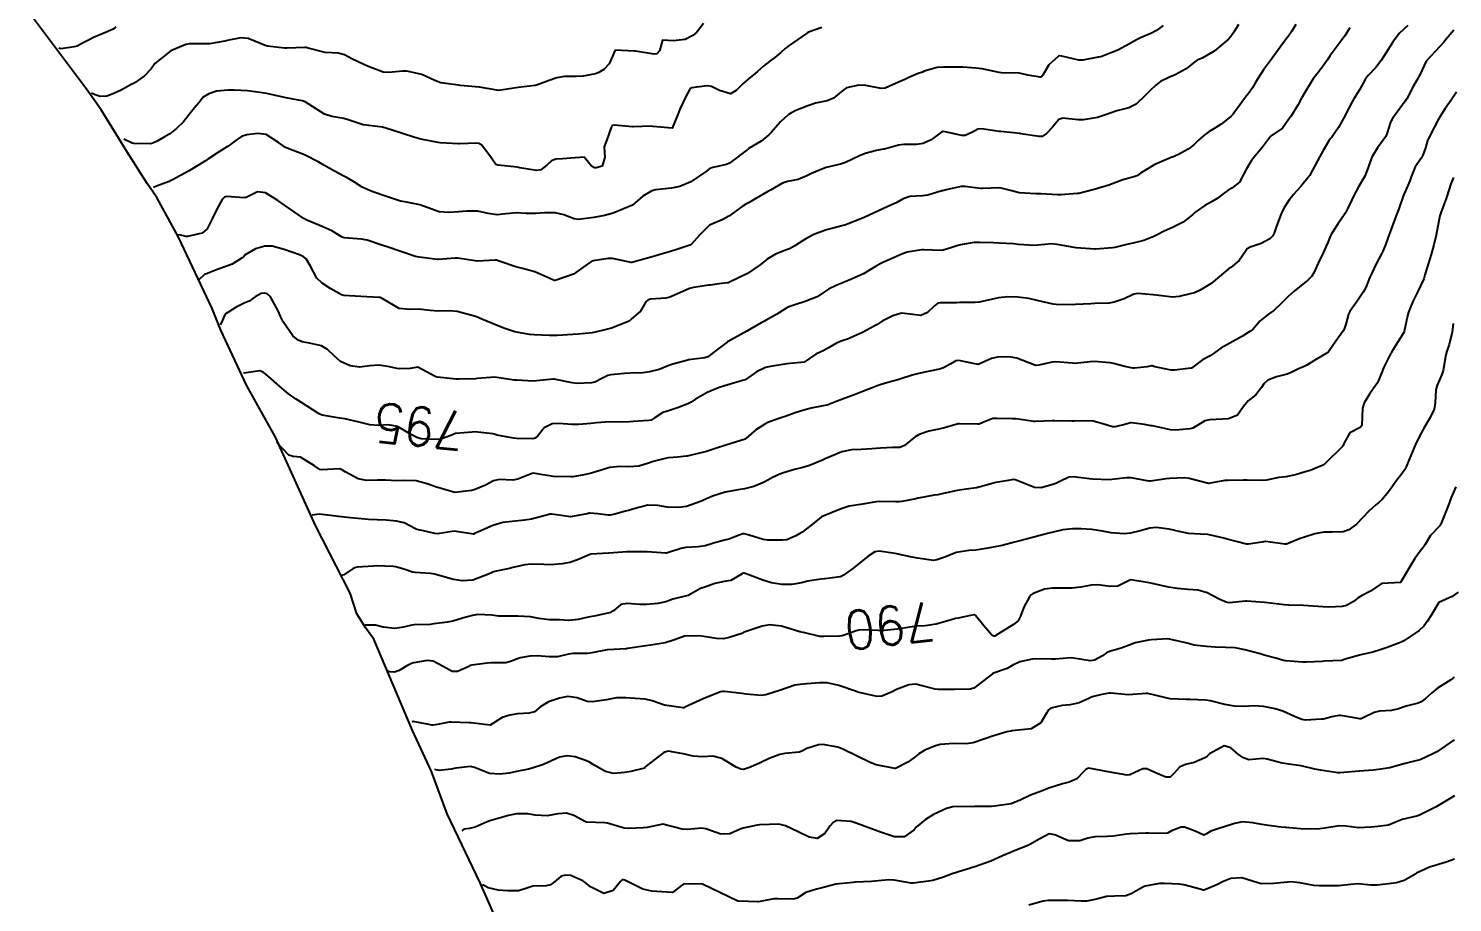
# Model space of a CAD drawing. Header units: metres. Extents: x 318500 to 325275, y 7408834 to 7428799.
# Drawn here: x 319687.1 to 319834.5, y 7411024 to 7411114.5 of the extents above; entities that cross this region are included whole.
import ezdxf
from ezdxf.enums import TextEntityAlignment as Align

# ---------------------------------------------------------------- set-up
doc = ezdxf.new("R2010")
doc.units = ezdxf.units.M
doc.header["$MEASUREMENT"] = 0
for name, color, linetype in [('Area', 45, 'Continuous'), ('Cotas', 45, 'Continuous'), ('Curvas de Nivel 1m', 11, 'Continuous'), ('Curvas de Nivel 5m', 15, 'Continuous')]:
    doc.layers.add(name, color=color, linetype=linetype)
doc.styles.add('Style-STANDARD', font='STANDARD.shx')

msp = doc.modelspace()

# ---------------------------------------------------------------- linework, layer by layer
at = {"layer": 'Area'}
msp.add_lwpolyline([(319737.02, 7411018.78), (319733.82, 7411026.06), (319730.4, 7411033.22), (319728.79, 7411037.6), (319726.82, 7411041.84), (319722.83, 7411051.3), (319721.99, 7411052.43), (319721.05, 7411053.91), (319720.36, 7411056.06), (319716.79, 7411063.05), (319712.63, 7411072.19), (319709.64, 7411077.58), (319706.96, 7411083.28), (319706.07, 7411085.51), (319702.61, 7411092.88), (319700.36, 7411097.01), (319699.34, 7411098.46), (319697.25, 7411101.76), (319694.58, 7411106.06), (319693.07, 7411108.2), (319687.06, 7411116.23)], dxfattribs=at)
at = {"layer": 'Curvas de Nivel 1m', "flags": 128}
for points, elevation in [([(319756.96, 7411115), (319756.26, 7411114.12), (319755.83, 7411113.77), (319755.04, 7411113.36), (319753.82, 7411113.23), (319752.7, 7411113.29), (319752.4, 7411112.17), (319752.12, 7411111.87), (319751.8, 7411111.82), (319749.89, 7411112.13), (319749.81, 7411112.14), (319747.81, 7411112.24), (319747.18, 7411110.85), (319746.62, 7411110.25), (319746.11, 7411109.93), (319745.77, 7411109.79), (319744.49, 7411109.56), (319743.77, 7411109.53), (319742.57, 7411109.51), (319741.77, 7411109.38), (319740.98, 7411109.11), (319739.75, 7411108.65), (319739.51, 7411108.59), (319737.75, 7411108.37), (319735.75, 7411108.07), (319733.75, 7411108.42), (319731.75, 7411108.6), (319731.59, 7411108.62), (319729.76, 7411108.87), (319729.13, 7411109.12), (319727.77, 7411109.74), (319726.24, 7411110.06), (319725.77, 7411110.07), (319724.38, 7411109.95), (319723.77, 7411109.96), (319722.17, 7411110.58), (319721.78, 7411110.76), (319720.53, 7411111.34), (319719.79, 7411111.77), (319719.11, 7411111.94), (319717.79, 7411112), (319716.01, 7411112.44), (319715.8, 7411112.51), (319715.66, 7411112.52), (319713.8, 7411112.46), (319713.57, 7411112.47), (319711.8, 7411112.65), (319711.58, 7411112.72), (319709.81, 7411113.46), (319709.03, 7411113.53), (319707.81, 7411113.28), (319707.4, 7411113.19), (319705.8, 7411112.91), (319705.7, 7411112.91), (319703.8, 7411112.91), (319703.72, 7411112.91), (319703.35, 7411112.83), (319701.79, 7411112.18), (319700.16, 7411110.87), (319699.99, 7411110.66), (319699.77, 7411110.32), (319699.07, 7411109.58), (319698.09, 7411108.9), (319697.87, 7411108.78), (319697.75, 7411108.72), (319696.58, 7411108.08), (319695.73, 7411107.68), (319695.17, 7411107.49), (319694.48, 7411107.46), (319693.95, 7411107.63), (319693.6, 7411107.81)], 801), ([(319804.52, 7411114.81), (319803.84, 7411114.29), (319803.32, 7411114.02), (319802.19, 7411113.51), (319801.83, 7411113.35), (319800.65, 7411112.71), (319799.82, 7411112.26), (319798.08, 7411111.57), (319797.86, 7411111.52), (319797.81, 7411111.51), (319796.2, 7411111.2), (319795.8, 7411111.21), (319794.05, 7411111.62), (319793.81, 7411111.66), (319793.7, 7411111.62), (319792.71, 7411110.73), (319792.06, 7411109.65), (319791.92, 7411109.5), (319791.78, 7411109.47), (319790.52, 7411109.67), (319789.78, 7411109.84), (319789.61, 7411109.86), (319787.78, 7411109.9), (319787.55, 7411109.94), (319785.79, 7411110.32), (319785.14, 7411110.39), (319783.79, 7411110.49), (319783.05, 7411110.5), (319781.79, 7411110.49), (319781.13, 7411110.45), (319779.78, 7411110.06), (319779.61, 7411109.99), (319779.17, 7411109.82), (319778.19, 7411109.41), (319777.77, 7411109.23), (319776.81, 7411108.8), (319775.76, 7411108.32), (319775.34, 7411108.28), (319773.76, 7411108.59), (319773.03, 7411108.63), (319771.76, 7411108.35), (319771.49, 7411108.19), (319771.2, 7411107.93), (319770.41, 7411107.27), (319769.74, 7411107.02), (319768.53, 7411106.75), (319767.74, 7411106.5), (319766.49, 7411105.99), (319765.99, 7411105.73), (319765.72, 7411105.55), (319764.9, 7411104.82), (319764.2, 7411104.01), (319763.97, 7411103.75), (319763.69, 7411103.47), (319762.9, 7411102.82), (319761.67, 7411102.11), (319761.63, 7411102.09), (319761.59, 7411102.05), (319759.65, 7411100.56), (319759.33, 7411100.4), (319757.9, 7411100.1), (319757.7, 7411100.05), (319757.65, 7411100.02), (319757.26, 7411099.72), (319755.63, 7411098.62), (319754.51, 7411098.15), (319753.62, 7411097.98), (319751.99, 7411097.8), (319751.61, 7411097.7), (319750.67, 7411097.13), (319749.59, 7411096.21), (319747.58, 7411095.39), (319746.7, 7411095.13), (319745.58, 7411094.93), (319744.02, 7411094.73), (319743.57, 7411094.78), (319742.47, 7411095.2), (319741.58, 7411095.4), (319740.49, 7411095.42), (319739.58, 7411095.34), (319738.57, 7411095.34), (319737.58, 7411095.41), (319736.49, 7411095.3), (319735.57, 7411095.21), (319734.64, 7411095.34), (319733.58, 7411095.57), (319732.42, 7411095.6), (319731.58, 7411095.51), (319730.59, 7411095.45), (319729.58, 7411095.51), (319727.97, 7411096.11), (319727.59, 7411096.25), (319726.19, 7411096.52), (319725.59, 7411096.62), (319725.47, 7411096.66), (319723.6, 7411097.29), (319722.53, 7411097.65), (319721.61, 7411098.08), (319720.8, 7411098.59), (319720.04, 7411099.02), (319719.63, 7411099.23), (319718.74, 7411099.73), (319717.64, 7411100.35), (319717.45, 7411100.45), (319717.12, 7411100.65), (319715.65, 7411101.41), (319714.47, 7411101.87), (319713.66, 7411102.19), (319712.94, 7411102.7), (319711.68, 7411103.51), (319710.79, 7411103.63), (319709.68, 7411103.49), (319709.13, 7411103.3), (319708.33, 7411102.76), (319707.96, 7411102.47), (319707.66, 7411102.27), (319706.75, 7411101.69), (319705.64, 7411100.96), (319705.54, 7411100.9), (319705.39, 7411100.8), (319703.63, 7411099.74), (319701.96, 7411098.84), (319701.74, 7411098.73), (319701.62, 7411098.67), (319700.32, 7411098.16), (319700.02, 7411098.05)], 799), ([(319812.34, 7411114.89), (319811.84, 7411114.13), (319811.54, 7411113.68), (319811.29, 7411113.39), (319809.82, 7411112.14), (319808.57, 7411111.43), (319808.04, 7411111.2), (319807.8, 7411111.03), (319806.92, 7411110.33), (319805.78, 7411109.7), (319805.61, 7411109.64), (319805.18, 7411109.47), (319804.25, 7411109), (319803.77, 7411108.63), (319803.18, 7411108.08), (319802.63, 7411107.51), (319801.74, 7411106.66), (319800.98, 7411106.28), (319799.73, 7411105.96), (319798.55, 7411105.56), (319797.95, 7411105.35), (319797.73, 7411105.29), (319796.28, 7411105.03), (319795.72, 7411105.03), (319794.13, 7411105.21), (319793.72, 7411105.06), (319793.06, 7411104.28), (319792.44, 7411103.64), (319792.01, 7411103.33), (319791.69, 7411103.3), (319789.78, 7411103.6), (319789.7, 7411103.61), (319789.02, 7411103.69), (319787.7, 7411103.82), (319787.56, 7411103.84), (319785.71, 7411104.12), (319785.36, 7411104.08), (319784.71, 7411103.74), (319784.03, 7411103.42), (319783.7, 7411103.43), (319781.95, 7411103.78), (319781.7, 7411103.82), (319781.67, 7411103.82), (319781.61, 7411103.78), (319780.52, 7411102.97), (319779.68, 7411102.59), (319779.01, 7411102.49), (319777.68, 7411102.47), (319777.13, 7411102.4), (319775.67, 7411102.02), (319775.54, 7411101.99), (319774.87, 7411101.87), (319773.67, 7411101.56), (319773.08, 7411101.31), (319771.66, 7411100.61), (319771.14, 7411100.44), (319769.65, 7411100.1), (319769.21, 7411099.95), (319768.13, 7411099.48), (319767.64, 7411099.23), (319766.73, 7411098.88), (319765.63, 7411098.65), (319765.13, 7411098.5), (319764.28, 7411098.01), (319763.88, 7411097.76), (319763.61, 7411097.62), (319762.6, 7411097.04), (319761.6, 7411096.46), (319761.34, 7411096.31), (319760.95, 7411096.06), (319759.58, 7411095.08), (319758.94, 7411094.72), (319757.57, 7411094.14), (319757.52, 7411094.1), (319756.55, 7411093.12), (319755.65, 7411092.13), (319755.59, 7411092.07), (319755.54, 7411092.05), (319754.09, 7411091.59), (319753.53, 7411091.41), (319752.55, 7411091.15), (319751.52, 7411090.84), (319751.02, 7411090.68), (319749.51, 7411090.27), (319749.44, 7411090.28), (319747.52, 7411090.69), (319747.07, 7411090.69), (319745.51, 7411090.44), (319745.37, 7411090.4), (319745.17, 7411090.27), (319743.5, 7411089.08), (319741.59, 7411088.42), (319741.49, 7411088.41), (319741.34, 7411088.47), (319739.49, 7411089.3), (319738.21, 7411089.65), (319737.5, 7411089.83), (319735.88, 7411090.39), (319735.51, 7411090.51), (319735.39, 7411090.52), (319733.51, 7411090.42), (319731.51, 7411090.72), (319731.24, 7411090.73), (319729.51, 7411090.58), (319729.41, 7411090.58), (319727.51, 7411090.81), (319727.12, 7411090.9), (319725.52, 7411091.44), (319724.19, 7411091.89), (319723.53, 7411092.1), (319722.14, 7411092.57), (319721.54, 7411092.7), (319719.75, 7411092.81), (319719.54, 7411092.88), (319718.48, 7411093.56), (319717.55, 7411093.96), (319715.88, 7411094.66), (319715.56, 7411094.83), (319715.03, 7411095.21), (319713.58, 7411096.22), (319712.89, 7411096.7), (319711.6, 7411097.48), (319710.76, 7411097.57), (319709.59, 7411097), (319709.37, 7411096.97), (319707.59, 7411097.1), (319707.34, 7411097.02), (319707.12, 7411096.78), (319706.56, 7411095.8), (319706.07, 7411094.79), (319705.55, 7411093.77), (319705.03, 7411093.32), (319703.54, 7411092.95), (319703.4, 7411092.97), (319702.66, 7411093.15), (319702.41, 7411093.09)], 798), ([(319818.25, 7411114.9), (319817.84, 7411114.23), (319817.47, 7411113.68), (319817.19, 7411113.31), (319815.81, 7411111.42), (319815.74, 7411111.33), (319814.91, 7411110.23), (319814.35, 7411109.35), (319814.14, 7411108.98), (319813.77, 7411108.36), (319813.36, 7411107.76), (319813.07, 7411107.37), (319812.5, 7411106.62), (319811.73, 7411105.59), (319811.54, 7411105.38), (319810.53, 7411104.59), (319809.71, 7411104.09), (319809.28, 7411103.84), (319808.73, 7411103.42), (319808.19, 7411102.93), (319807.69, 7411102.44), (319807.12, 7411102), (319806.13, 7411101.46), (319805.82, 7411101.31), (319805.67, 7411101.25), (319805.35, 7411101.15), (319803.66, 7411100.41), (319802.2, 7411099.51), (319801.88, 7411099.29), (319801.64, 7411099.18), (319800.34, 7411098.83), (319799.64, 7411098.56), (319798.91, 7411098.27), (319797.62, 7411097.9), (319797.37, 7411097.83), (319796.45, 7411097.59), (319795.79, 7411097.42), (319795.62, 7411097.4), (319793.94, 7411097.29), (319793.62, 7411097.29), (319791.88, 7411097.38), (319791.62, 7411097.38), (319791.34, 7411097.37), (319789.62, 7411097.5), (319788.87, 7411097.69), (319787.62, 7411098), (319785.84, 7411097.94), (319785.62, 7411097.94), (319784.01, 7411098.14), (319783.63, 7411098.14), (319783.3, 7411098.08), (319782.06, 7411097.78), (319781.7, 7411097.7), (319781.62, 7411097.68), (319780.17, 7411097.24), (319779.61, 7411097.16), (319778.32, 7411097.12), (319777.61, 7411096.87), (319776.97, 7411096.47), (319775.59, 7411095.86), (319773.58, 7411094.94), (319771.91, 7411094.26), (319771.57, 7411094.15), (319771.39, 7411094.1), (319770.73, 7411093.93), (319769.82, 7411093.69), (319769.57, 7411093.61), (319768.35, 7411093.16), (319767.55, 7411092.73), (319767.1, 7411092.43), (319766.4, 7411091.99), (319765.84, 7411091.69), (319765.53, 7411091.58), (319764.39, 7411091.15), (319763.52, 7411090.63), (319763.19, 7411090.35), (319762.82, 7411090.03), (319761.5, 7411089.15), (319759.63, 7411088.22), (319759.49, 7411088.17), (319759.42, 7411088.16), (319758.8, 7411088.09), (319757.65, 7411087.94), (319757.49, 7411087.92), (319755.9, 7411087.7), (319755.48, 7411087.58), (319754.49, 7411087.13), (319753.47, 7411086.68), (319753.06, 7411086.57), (319751.46, 7411086.46), (319751.23, 7411086.42), (319750.98, 7411086.19), (319750.43, 7411085.22), (319749.43, 7411084.37), (319749.35, 7411084.29), (319749.24, 7411084.21), (319747.42, 7411083.49), (319746.45, 7411083.22), (319745.42, 7411082.99), (319743.97, 7411082.84), (319743.42, 7411082.81), (319741.79, 7411082.7), (319741.41, 7411082.7), (319741.01, 7411082.72), (319739.41, 7411082.77), (319738.94, 7411082.81), (319737.41, 7411083.11), (319736.36, 7411083.44), (319735.42, 7411083.81), (319734, 7411084.41), (319733.43, 7411084.65), (319733.1, 7411084.76), (319731.44, 7411085.19), (319730.65, 7411085.26), (319729.44, 7411085.23), (319728.63, 7411085.31), (319727.44, 7411085.44), (319726.54, 7411085.41), (319725.44, 7411085.52), (319723.67, 7411086.56), (319723.54, 7411086.63), (319723.46, 7411086.66), (319723.36, 7411086.66), (319721.46, 7411086.76), (319719.7, 7411086.85), (319719.46, 7411086.91), (319718.37, 7411087.53), (319717.47, 7411088.13), (319716.93, 7411088.65), (319716.25, 7411089.9), (319715.81, 7411090.66), (319715.51, 7411090.9), (319715.11, 7411091.07), (319713.52, 7411091.63), (319712.28, 7411091.96), (319711.53, 7411091.97), (319710.58, 7411091.67), (319709.51, 7411091.05), (319709.35, 7411090.91), (319709.17, 7411090.75), (319708.16, 7411090.1), (319707.5, 7411089.85), (319706.69, 7411089.59), (319705.48, 7411089.1), (319705.35, 7411089.08), (319705.31, 7411089.07), (319704.65, 7411088.46)], 797), ([(319696.1, 7411114.65), (319695.82, 7411114.44), (319694.8, 7411113.96), (319693.81, 7411113.55), (319693.4, 7411113.37), (319692.64, 7411112.97), (319692.1, 7411112.67), (319691.8, 7411112.58), (319690.42, 7411112.38), (319690.21, 7411112.45)], 802), ([(319823.85, 7411114.56), (319823.33, 7411113.73), (319822.95, 7411113.23), (319821.81, 7411111.69), (319821.53, 7411111.25), (319820.82, 7411110.24), (319820.06, 7411109.28), (319819.94, 7411109.12), (319819.77, 7411108.84), (319819.18, 7411107.87), (319818.86, 7411107.29), (319818.47, 7411106.56), (319817.73, 7411105.38), (319817.68, 7411105.3), (319816.87, 7411104.16), (319815.7, 7411103.38), (319815.67, 7411103.36), (319815.65, 7411103.33), (319814.82, 7411102.2), (319814.08, 7411101.35), (319813.66, 7411100.82), (319813.11, 7411099.91), (319812.85, 7411099.37), (319812.42, 7411098.59), (319811.63, 7411097.95), (319811.26, 7411097.75), (319810.75, 7411097.39), (319810.11, 7411096.9), (319809.61, 7411096.58), (319808.86, 7411096.16), (319807.81, 7411095.44), (319807.59, 7411095.24), (319806.59, 7411094.44), (319805.57, 7411093.92), (319804.55, 7411093.48), (319803.91, 7411093.14), (319803.56, 7411092.96), (319802.52, 7411092.54), (319801.55, 7411092.3), (319800.92, 7411092.16), (319799.54, 7411091.82), (319799.3, 7411091.79), (319797.54, 7411091.66), (319797.45, 7411091.66), (319795.54, 7411091.79), (319795.33, 7411091.82), (319793.55, 7411092.15), (319792.99, 7411092.19), (319791.55, 7411092.05), (319791.17, 7411092.03), (319789.55, 7411092.14), (319789.03, 7411092.2), (319787.55, 7411092.29), (319786.96, 7411092.3), (319785.55, 7411092.35), (319784.96, 7411092.33), (319783.55, 7411092.11), (319783.26, 7411092.04), (319782.45, 7411091.77), (319781.76, 7411091.55), (319781.54, 7411091.52), (319779.76, 7411091.59), (319779.54, 7411091.58), (319778.04, 7411091.33), (319777.53, 7411091.16), (319776.62, 7411090.75), (319775.52, 7411090.27), (319775.23, 7411090.15), (319774.76, 7411089.87), (319773.5, 7411089.09), (319772.04, 7411088.46), (319771.49, 7411088.23), (319771.28, 7411088.14), (319770.76, 7411087.93), (319769.9, 7411087.52), (319769.48, 7411087.23), (319768.7, 7411086.72), (319767.46, 7411086.24), (319767.26, 7411086.17), (319766.72, 7411085.98), (319765.78, 7411085.67), (319765.45, 7411085.5), (319764.54, 7411084.91), (319763.43, 7411084.29), (319763.25, 7411084.21), (319762.92, 7411084.03), (319761.42, 7411083.17), (319759.49, 7411082.08), (319759.44, 7411082.05), (319759.41, 7411082.02), (319758.3, 7411081.19), (319757.39, 7411080.52), (319757.09, 7411080.4), (319755.38, 7411080.19), (319755.33, 7411080.18), (319755.17, 7411080.13), (319753.77, 7411079.76), (319753.37, 7411079.62), (319752.34, 7411079.2), (319751.36, 7411078.94), (319750.7, 7411078.85), (319749.36, 7411078.82), (319748.77, 7411078.8), (319747.36, 7411078.66), (319747.04, 7411078.56), (319746.41, 7411078.25), (319745.71, 7411077.89), (319745.34, 7411077.81), (319743.86, 7411077.76), (319743.34, 7411077.81), (319741.49, 7411078.18), (319741.35, 7411078.19), (319739.67, 7411078.01), (319739.34, 7411078), (319737.63, 7411078.08), (319737.35, 7411078.1), (319735.35, 7411078.4), (319733.51, 7411078.25), (319733.35, 7411078.24), (319731.59, 7411078.2), (319731.35, 7411078.2), (319729.41, 7411078.42), (319729.35, 7411078.42), (319729.18, 7411078.48), (319727.36, 7411079.43), (319726.58, 7411079.29), (319725.36, 7411079.28), (319724.44, 7411079.47), (319723.37, 7411079.66), (319722.35, 7411079.58), (319721.36, 7411079.43), (319720.38, 7411079.58), (319719.37, 7411080.02), (319718.7, 7411080.62), (319718.03, 7411081.28), (319717.39, 7411081.64), (319716.14, 7411081.91), (319715.39, 7411082.05), (319714.97, 7411082.24), (319714.43, 7411082.67), (319713.42, 7411084.12), (319713.16, 7411084.69), (319712.95, 7411085.19), (319712.12, 7411086.71), (319711.77, 7411087.02), (319711.46, 7411087.1), (319711.14, 7411087.05), (319710.54, 7411086.73), (319709.9, 7411086.28), (319709.45, 7411086.1), (319708.56, 7411085.64), (319707.43, 7411084.92), (319707.38, 7411084.86), (319707.01, 7411084.01), (319706.89, 7411083.83)], 796), ([(319834.62, 7411114.31), (319833.83, 7411113.39), (319833.69, 7411113.23), (319833.57, 7411113.09), (319831.81, 7411111.18), (319831.78, 7411111.15), (319831.77, 7411111.12), (319831.15, 7411109.77), (319830.8, 7411109.13), (319830.42, 7411108.49), (319829.75, 7411107.23), (319829.72, 7411107.17), (319829.7, 7411107.14), (319829.58, 7411106.98), (319828.28, 7411105.16), (319828.08, 7411104.8), (319827.71, 7411103.71), (319827.57, 7411103.31), (319827.49, 7411103.17), (319826.72, 7411102.15), (319826.12, 7411101.19), (319825.66, 7411099.84), (319825.41, 7411099.2), (319824.74, 7411098.1), (319824.28, 7411097.21), (319824.07, 7411096.76), (319823.6, 7411095.84), (319823.39, 7411095.42), (319823.28, 7411095.22), (319822.66, 7411094.31), (319821.96, 7411093.24), (319821.83, 7411092.98), (319821.56, 7411092.35), (319821.23, 7411091.57), (319821.08, 7411091.26), (319820.58, 7411090.21), (319820.17, 7411089.26), (319819.92, 7411088.86), (319819.5, 7411088.46), (319818.09, 7411087.29), (319817.77, 7411087.02), (319817.48, 7411086.76), (319816.74, 7411086.04), (319815.97, 7411085.32), (319815.69, 7411085.09), (319815.45, 7411084.93), (319814.57, 7411084.22), (319813.8, 7411083.35), (319813.59, 7411083.19), (319813.43, 7411083.1), (319812.73, 7411082.66), (319811.42, 7411081.91), (319810.49, 7411081.39), (319809.87, 7411080.94), (319809.4, 7411080.6), (319808.61, 7411080.19), (319807.6, 7411079.43), (319807.45, 7411079.35), (319807.38, 7411079.34), (319805.71, 7411079.12), (319805.37, 7411079.12), (319803.68, 7411079.49), (319803.38, 7411079.56), (319803.31, 7411079.56), (319802.89, 7411079.49), (319801.56, 7411079.33), (319801.38, 7411079.34), (319800.56, 7411079.52), (319799.38, 7411079.81), (319799.05, 7411079.88), (319797.39, 7411080.03), (319796.96, 7411080), (319795.38, 7411079.83), (319795.14, 7411079.84), (319793.39, 7411080), (319793.04, 7411079.97), (319791.67, 7411079.65), (319791.42, 7411079.6), (319791.38, 7411079.6), (319791.23, 7411079.65), (319789.39, 7411080.38), (319788.55, 7411080.52), (319787.39, 7411080.48), (319786.77, 7411080.33), (319785.38, 7411079.73), (319783.39, 7411080.14), (319783.05, 7411080.09), (319782.47, 7411079.76), (319781.78, 7411079.36), (319781.37, 7411079.22), (319780.19, 7411078.98), (319779.37, 7411078.82), (319778.56, 7411078.62), (319777.36, 7411078.22), (319777.05, 7411078.14), (319776.03, 7411077.85), (319775.35, 7411077.65), (319775.01, 7411077.53), (319773.34, 7411076.87), (319772.63, 7411076.61), (319771.33, 7411076.13), (319770.79, 7411075.92), (319769.73, 7411075.52), (319769.32, 7411075.42), (319768.09, 7411075.18), (319767.32, 7411075), (319766.53, 7411074.75), (319765.3, 7411074.31), (319765.06, 7411074.24), (319764.35, 7411074), (319763.61, 7411073.7), (319763.29, 7411073.54), (319762.35, 7411072.96), (319761.34, 7411072.05), (319761.27, 7411072), (319759.8, 7411071.53), (319759.26, 7411071.38), (319758.18, 7411071.01), (319757.26, 7411070.7), (319755.38, 7411070.25), (319755.25, 7411070.24), (319755.16, 7411070.22), (319754.25, 7411070.14), (319753.33, 7411070.07), (319753.25, 7411070.05), (319751.74, 7411069.68), (319751.24, 7411069.51), (319750.24, 7411069.19), (319749.23, 7411069.11), (319748.29, 7411069.16), (319747.23, 7411069.04), (319745.46, 7411068.5), (319745.22, 7411068.43), (319744.39, 7411068.27), (319743.41, 7411068.1), (319743.22, 7411068.09), (319741.39, 7411068.13), (319741.22, 7411068.15), (319740.1, 7411068.33), (319739.34, 7411068.46), (319739.22, 7411068.44), (319738.92, 7411068.34), (319737.73, 7411067.84), (319737.21, 7411067.74), (319735.79, 7411067.8), (319735.21, 7411067.69), (319734.36, 7411067.24), (319733.19, 7411066.75), (319732.93, 7411066.69), (319731.19, 7411066.45), (319729.2, 7411067.04), (319728.33, 7411067.36), (319727.21, 7411067.69), (319726, 7411067.72), (319725.21, 7411067.69), (319724.02, 7411067.74), (319723.21, 7411067.74), (319722.06, 7411067.71), (319721.21, 7411067.89), (319719.85, 7411068.6), (319719.47, 7411068.86), (319719.22, 7411068.93), (319717.39, 7411068.8), (319717.22, 7411068.85), (319716.66, 7411069.21), (319715.23, 7411070.12), (319714.48, 7411070.19), (319714.02, 7411070.32), (319712.78, 7411071.65)], 794), ([(319834.91, 7411107.92), (319834.35, 7411107.08), (319833.74, 7411106.21), (319833.05, 7411105.1), (319832.57, 7411104.26), (319832, 7411103.12), (319831.91, 7411102.9), (319831.69, 7411102.13), (319831.42, 7411101.38), (319831.26, 7411101.12), (319830.62, 7411100.17), (319830.19, 7411099.13), (319830.05, 7411098.73), (319829.63, 7411097.69), (319829.46, 7411097.31), (319829.39, 7411097.14), (319828.93, 7411095.82), (319828.66, 7411095.15), (319828.13, 7411093.71), (319827.93, 7411093.16), (319827.84, 7411092.89), (319827.55, 7411092.09), (319827.28, 7411091.44), (319827.13, 7411091.17), (319826.57, 7411090.14), (319826.12, 7411089.18), (319825.93, 7411088.76), (319825.5, 7411087.7), (319825.25, 7411087.19), (319824.53, 7411086.15), (319823.86, 7411085.21), (319823.73, 7411084.94), (319823.44, 7411083.89), (319823.28, 7411083.37), (319823.21, 7411083.22), (319822.66, 7411082.47), (319821.79, 7411081.24), (319821.63, 7411081.03), (319821.4, 7411080.85), (319820.39, 7411080.27), (319819.39, 7411079.64), (319819.14, 7411079.52), (319818.55, 7411079.28), (319817.78, 7411078.89), (319817.37, 7411078.73), (319816.25, 7411078.43), (319815.36, 7411078.08), (319814.96, 7411077.73), (319814.7, 7411077.34), (319814.11, 7411076.57), (319813.34, 7411075.95), (319812.86, 7411075.36), (319812.21, 7411074.48), (319811.31, 7411074.1), (319810.66, 7411074.04), (319809.31, 7411073.98), (319808.85, 7411073.87), (319808.12, 7411073.42), (319807.6, 7411073.13), (319807.29, 7411073.04), (319805.83, 7411072.92), (319805.29, 7411072.96), (319803.43, 7411073.36), (319803.3, 7411073.38), (319802.59, 7411073.5), (319801.3, 7411073.67), (319801.15, 7411073.66), (319800.55, 7411073.52), (319799.57, 7411073.27), (319799.3, 7411073.27), (319798.29, 7411073.56), (319797.3, 7411073.85), (319796.98, 7411073.89), (319795.3, 7411073.84), (319795.06, 7411073.84), (319793.3, 7411073.9), (319793.03, 7411073.9), (319791.3, 7411073.8), (319791.14, 7411073.81), (319789.31, 7411074.08), (319788.9, 7411074.09), (319787.31, 7411074.13), (319786.9, 7411074.11), (319785.86, 7411073.72), (319785.47, 7411073.55), (319785.3, 7411073.54), (319783.46, 7411073.59), (319783.3, 7411073.57), (319781.91, 7411073.15), (319781.29, 7411073.01), (319780.27, 7411072.81), (319779.28, 7411072.48), (319778.86, 7411072.23), (319778.34, 7411071.82), (319777.76, 7411071.33), (319777.26, 7411071.11), (319776.54, 7411071.12), (319775.26, 7411071.07), (319774.36, 7411070.97), (319773.26, 7411070.92), (319772.27, 7411070.89), (319771.26, 7411070.67), (319769.53, 7411069.94), (319769.33, 7411069.86), (319769.25, 7411069.82), (319767.93, 7411069.27), (319767.24, 7411069.05), (319766.36, 7411068.85), (319765.23, 7411068.51), (319764.86, 7411068.36), (319764.1, 7411068.01), (319763.52, 7411067.71), (319763.21, 7411067.55), (319762.14, 7411067.1), (319761.2, 7411066.84), (319760.52, 7411066.73), (319759.2, 7411066.51), (319757.88, 7411066.09), (319757.19, 7411065.79), (319756.63, 7411065.55), (319755.18, 7411065.03), (319754.4, 7411064.92), (319753.17, 7411064.96), (319752.21, 7411065.12), (319751.17, 7411065.17), (319749.73, 7411064.76), (319749.17, 7411064.59), (319748.86, 7411064.52), (319747.76, 7411064.22), (319747.27, 7411064.12), (319747.16, 7411064.12), (319747.06, 7411064.13), (319746.01, 7411064.25), (319745.16, 7411064.34), (319745.09, 7411064.33), (319744.91, 7411064.26), (319743.16, 7411063.94), (319741.25, 7411064.22), (319741.16, 7411064.23), (319741.06, 7411064.21), (319739.15, 7411063.72), (319738.41, 7411063.6), (319737.15, 7411063.47), (319736.17, 7411063.36), (319735.15, 7411063.06), (319733.64, 7411062.41), (319733.32, 7411062.24), (319733.14, 7411062.17), (319731.14, 7411062.45), (319729.4, 7411062.2), (319729.14, 7411062.23), (319727.95, 7411062.49), (319727.28, 7411062.64), (319727.14, 7411062.7), (319725.94, 7411063.31), (319725.15, 7411063.49), (319724.1, 7411063.59), (319723.15, 7411063.63), (319722.25, 7411063.66), (319721.15, 7411063.77), (319720.41, 7411063.85), (319719.15, 7411063.97), (319718.59, 7411064.05), (319717.16, 7411064.23), (319716.42, 7411064.11)], 793), ([(319834.58, 7411099.08), (319834.32, 7411098.4), (319833.9, 7411097.09), (319833.83, 7411096.88), (319833.61, 7411096.34), (319833.26, 7411095.43), (319833.17, 7411095.1), (319833.07, 7411094.59), (319832.79, 7411093.1), (319832.56, 7411092.1), (319832.26, 7411091.1), (319832.09, 7411090.55), (319831.67, 7411089.11), (319831.63, 7411088.99), (319831.5, 7411088.59), (319830.82, 7411087.12), (319830.37, 7411086.23), (319829.92, 7411085.13), (319829.82, 7411084.76), (319829.47, 7411083.14), (319829.43, 7411083.03), (319828.26, 7411081.16), (319827.95, 7411080.62), (319827.38, 7411079.45), (319827.3, 7411079.25), (319827.28, 7411079.17), (319826.71, 7411077.83), (319826.28, 7411077.18), (319825.89, 7411076.64), (319825.34, 7411075.73), (319825.17, 7411075.19), (319825.1, 7411073.4), (319824.94, 7411073.2), (319823.87, 7411072.63), (319823.28, 7411071.62), (319823.17, 7411071.32), (319823.09, 7411071.22), (319821.25, 7411069.42), (319821.16, 7411069.34), (319820.99, 7411069.25), (319819.75, 7411068.76), (319819.24, 7411068.61), (319818.22, 7411068.3), (319817.23, 7411068.08), (319816.52, 7411068.02), (319815.23, 7411067.76), (319814.86, 7411067.7), (319813.23, 7411067.75), (319812.82, 7411067.76), (319811.23, 7411067.72), (319810.91, 7411067.7), (319809.22, 7411067.41), (319807.23, 7411067.92), (319806.7, 7411067.97), (319805.23, 7411067.9), (319804.83, 7411067.87), (319803.22, 7411067.64), (319803.06, 7411067.65), (319801.23, 7411067.99), (319800.75, 7411067.99), (319799.22, 7411067.8), (319798.98, 7411067.79), (319797.22, 7411067.86), (319796.91, 7411067.89), (319795.23, 7411068.1), (319794.77, 7411068.05), (319793.84, 7411067.61), (319793.43, 7411067.41), (319793.22, 7411067.34), (319791.89, 7411066.96), (319791.21, 7411066.99), (319789.48, 7411067.67), (319789.22, 7411067.79), (319789.08, 7411067.81), (319788.28, 7411067.68), (319787.22, 7411067.51), (319786.95, 7411067.44), (319785.21, 7411066.95), (319784.15, 7411066.8), (319783.2, 7411066.68), (319781.78, 7411066.35), (319781.2, 7411066.23), (319780.81, 7411066.18), (319779.19, 7411065.88), (319779.14, 7411065.87), (319778.93, 7411065.81), (319777.49, 7411065.53), (319777.19, 7411065.5), (319776.84, 7411065.49), (319775.19, 7411065.53), (319774.82, 7411065.5), (319773.18, 7411065.23), (319772.04, 7411065.04), (319771.18, 7411064.79), (319769.17, 7411063.94), (319768.06, 7411063.06), (319767.15, 7411062.37), (319766.9, 7411062.21), (319766.49, 7411061.98), (319765.56, 7411061.56), (319765.13, 7411061.52), (319763.61, 7411061.54), (319763.13, 7411061.6), (319761.66, 7411062.04), (319761.14, 7411062.18), (319761.01, 7411062.18), (319760.63, 7411062.06), (319759.55, 7411061.65), (319759.13, 7411061.53), (319757.99, 7411061.22), (319757.12, 7411060.95), (319756.38, 7411060.85), (319755.12, 7411060.78), (319754.59, 7411060.67), (319753.11, 7411060.2), (319753.06, 7411060.2), (319751.11, 7411060.32), (319750.97, 7411060.33), (319749.11, 7411060.32), (319749, 7411060.32), (319747.61, 7411060.23), (319747.15, 7411060.19), (319747.11, 7411060.19), (319745.29, 7411060.07), (319745.11, 7411060.03), (319743.9, 7411059.48), (319743.09, 7411059.22), (319742.31, 7411059.08), (319741.09, 7411058.99), (319740.4, 7411059.02), (319739.09, 7411059.04), (319738.46, 7411058.98), (319737.08, 7411058.66), (319736.85, 7411058.6), (319735.81, 7411058.38), (319735.22, 7411058.24), (319735.08, 7411058.2), (319734.7, 7411058.02), (319733.07, 7411057.38), (319731.95, 7411057.31), (319731.07, 7411057.46), (319729.71, 7411057.83), (319729.08, 7411058.01), (319728.67, 7411058.07), (319727.08, 7411058.19), (319726.81, 7411058.23), (319725.91, 7411058.52), (319725.08, 7411058.78), (319724.8, 7411058.82), (319723.08, 7411058.86), (319722.79, 7411058.85), (319721.08, 7411058.75), (319720.94, 7411058.72), (319720.68, 7411058.59), (319719.71, 7411057.96), (319719.44, 7411057.86)], 792), ([(319834.56, 7411083.95), (319834.46, 7411083.07), (319834.13, 7411081.79), (319833.9, 7411081.08), (319833.79, 7411080.7), (319833.5, 7411079.09), (319833.48, 7411078.99), (319833.37, 7411078.68), (319832.89, 7411077.56), (319832.75, 7411077.1), (319832.69, 7411075.74), (319832.59, 7411075.1), (319832.18, 7411074.24), (319831.52, 7411073.11), (319831.44, 7411072.97), (319831.29, 7411072.69), (319830.74, 7411071.66), (319830.5, 7411071.12), (319830.01, 7411069.88), (319829.69, 7411069.13), (319829.54, 7411068.84), (319829.24, 7411068.39), (319828.68, 7411067.7), (319828.3, 7411067.15), (319827.85, 7411066.52), (319827.2, 7411065.75), (319826.9, 7411065.47), (319826.56, 7411065.18), (319825.83, 7411064.54), (319825.18, 7411063.86), (319824.53, 7411063.2), (319823.76, 7411062.61), (319823.16, 7411062.41), (319822.02, 7411062.37), (319821.16, 7411062.37), (319820.22, 7411062.2), (319819.15, 7411061.86), (319818.72, 7411061.7), (319817.71, 7411061.29), (319817.3, 7411061.13), (319817.14, 7411061.12), (319815.64, 7411061.32), (319815.14, 7411061.39), (319815.09, 7411061.39), (319814.76, 7411061.33), (319813.38, 7411061.11), (319813.14, 7411061.13), (319812.23, 7411061.36), (319811.14, 7411061.64), (319810.8, 7411061.73), (319809.15, 7411062.12), (319808.4, 7411062.16), (319807.15, 7411062.22), (319806.17, 7411062.42), (319805.16, 7411062.68), (319803.79, 7411062.86), (319803.16, 7411062.78), (319802.16, 7411062.5), (319801.15, 7411062.26), (319800.48, 7411062.19), (319799.15, 7411062.3), (319798.24, 7411062.47), (319797.16, 7411062.64), (319796.05, 7411062.69), (319795.16, 7411062.69), (319794.15, 7411062.61), (319793.15, 7411062.36), (319792.56, 7411062.22), (319791.14, 7411061.86), (319790.99, 7411061.8), (319790.49, 7411061.66), (319789.4, 7411061.4), (319789.13, 7411061.32), (319787.85, 7411060.97), (319787.13, 7411060.85), (319786.16, 7411060.68), (319785.12, 7411060.51), (319784.4, 7411060.45), (319783.12, 7411060.26), (319782.74, 7411060.13), (319781.94, 7411059.77), (319781.11, 7411059.48), (319780.75, 7411059.43), (319779.11, 7411059.66), (319778.36, 7411059.82), (319777.11, 7411060.1), (319776.79, 7411060.16), (319775.12, 7411060.38), (319774.68, 7411060.31), (319774, 7411059.88), (319773.1, 7411059.15), (319772.4, 7411058.6), (319771.42, 7411057.91), (319771.21, 7411057.78), (319771.09, 7411057.74), (319769.49, 7411057.53), (319769.08, 7411057.5), (319767.76, 7411057.28), (319767.08, 7411057.1), (319766.09, 7411056.96), (319765.07, 7411056.94), (319763.99, 7411057.1), (319763.08, 7411057.39), (319761.37, 7411058.05), (319761.16, 7411058.12), (319761.09, 7411058.13), (319761.03, 7411058.11), (319760.94, 7411058.05), (319759.79, 7411057.35), (319759.08, 7411057.25), (319758.12, 7411057.04), (319757.07, 7411056.67), (319756.65, 7411056.52), (319755.91, 7411056.12), (319755.36, 7411055.82), (319755.05, 7411055.74), (319753.78, 7411055.41), (319753.05, 7411055.16), (319752.23, 7411054.97), (319751.04, 7411054.86), (319750.36, 7411054.87), (319749.04, 7411054.99), (319748.39, 7411054.87), (319747.63, 7411054.22), (319747.24, 7411054.01), (319747.03, 7411053.96), (319745.61, 7411053.66), (319745.02, 7411053.55), (319743.98, 7411053.31), (319743.01, 7411053.22), (319742.04, 7411053.28), (319741.01, 7411053.3), (319739.9, 7411053.44), (319739.02, 7411053.6), (319737.71, 7411053.67), (319737.02, 7411053.65), (319735.74, 7411053.66), (319735.02, 7411053.76), (319733.59, 7411053.84), (319733.02, 7411053.74), (319732, 7411053.45), (319731.01, 7411053.16), (319730.44, 7411053.03), (319729.01, 7411052.86), (319728.66, 7411052.82), (319727, 7411052.77), (319726.76, 7411052.75), (319725.89, 7411052.52), (319725, 7411052.39), (319723.77, 7411052.54), (319723, 7411052.72), (319722.83, 7411052.73), (319721.93, 7411052.72)], 791), ([(319835.08, 7411056.14), (319834.45, 7411055.69), (319833.06, 7411055.09), (319832.31, 7411053.82), (319831.87, 7411053.1), (319831.51, 7411052.62), (319831.02, 7411052.17), (319829.45, 7411051.13), (319829.18, 7411050.97), (319829.01, 7411050.9), (319827.72, 7411050.44), (319827, 7411050.19), (319826.22, 7411049.95), (319824.99, 7411049.66), (319824.61, 7411049.57), (319823.38, 7411049.21), (319823.08, 7411049.12), (319822.98, 7411049.09), (319821.21, 7411049.01), (319820.98, 7411048.99), (319819.34, 7411048.9), (319818.97, 7411048.92), (319817.23, 7411049.04), (319816.98, 7411049.08), (319816.2, 7411049.31), (319814.98, 7411049.64), (319814.56, 7411049.76), (319812.99, 7411050.19), (319811.97, 7411050.39), (319811, 7411050.42), (319809.93, 7411050.46), (319809, 7411050.52), (319807.75, 7411050.67), (319807, 7411050.86), (319805.17, 7411051.3), (319805.01, 7411051.31), (319803.29, 7411051.2), (319803.01, 7411051.17), (319801.62, 7411050.89), (319801, 7411050.67), (319800.17, 7411050.34), (319798.99, 7411050), (319798.67, 7411049.86), (319798.25, 7411049.55), (319797.43, 7411049.11), (319796.97, 7411049.06), (319795.24, 7411049.32), (319794.98, 7411049.34), (319793.37, 7411049.22), (319792.97, 7411049.22), (319791.36, 7411049.26), (319790.97, 7411049.22), (319789.69, 7411048.94), (319788.96, 7411048.59), (319788.38, 7411048.25), (319786.95, 7411047.75), (319786.92, 7411047.74), (319786.87, 7411047.7), (319784.94, 7411046.23), (319784.56, 7411046.1), (319782.93, 7411046.09), (319781.24, 7411046.08), (319780.93, 7411046.11), (319779.58, 7411046.44), (319778.94, 7411046.62), (319778.2, 7411046.55), (319776.93, 7411046.06), (319776.46, 7411045.84), (319775.41, 7411045.37), (319774.92, 7411045.35), (319773.07, 7411045.75), (319772.93, 7411045.8), (319772.68, 7411045.89), (319770.94, 7411046.48), (319769.76, 7411046.75), (319768.94, 7411046.77), (319767.63, 7411046.65), (319766.94, 7411046.61), (319766.4, 7411046.51), (319764.93, 7411045.99), (319763.4, 7411045.53), (319762.92, 7411045.47), (319761.36, 7411045.6), (319760.92, 7411045.65), (319759.12, 7411045.86), (319758.92, 7411045.88), (319758.69, 7411045.85), (319756.91, 7411045.12), (319755, 7411044.23), (319754.9, 7411044.19), (319754.84, 7411044.19), (319752.9, 7411044.46), (319751.64, 7411044.9), (319750.91, 7411045.06), (319749.87, 7411045.15), (319748.91, 7411045.23), (319747.93, 7411045.2), (319746.91, 7411045.02), (319745.44, 7411044.79), (319744.91, 7411044.84), (319743.86, 7411045.23), (319742.91, 7411045.36), (319742.03, 7411045.18), (319740.9, 7411044.79), (319740.11, 7411044.32), (319739.45, 7411043.78), (319738.89, 7411043.64), (319737.7, 7411043.55), (319736.89, 7411043.41), (319736.09, 7411043.17), (319734.87, 7411042.39), (319732.87, 7411042.61), (319732.67, 7411042.63), (319730.87, 7411042.71), (319730.61, 7411042.71), (319729.4, 7411042.46), (319728.94, 7411042.4), (319728.87, 7411042.4), (319728.34, 7411042.48), (319726.87, 7411042.76), (319726.76, 7411042.72)], 789), ([(319834.66, 7411047.36), (319834.31, 7411047.07), (319832.94, 7411046.22), (319832.32, 7411045.71), (319831.65, 7411045.1), (319831.25, 7411044.79), (319830.92, 7411044.65), (319829.7, 7411044.35), (319828.91, 7411044.07), (319828.16, 7411043.9), (319826.91, 7411043.82), (319826.39, 7411043.7), (319825.32, 7411043.19), (319825.04, 7411043.05), (319824.9, 7411043.03), (319823.93, 7411043.2), (319822.9, 7411043.39), (319822.73, 7411043.4), (319822, 7411043.23), (319821.12, 7411043.02), (319820.9, 7411042.99), (319819.26, 7411042.91), (319818.9, 7411042.96), (319818.12, 7411043.28), (319816.91, 7411043.84), (319816.14, 7411044.08), (319814.91, 7411044.3), (319813.88, 7411044.38), (319812.91, 7411044.33), (319811.92, 7411044.36), (319810.92, 7411044.54), (319809.42, 7411044.9), (319808.92, 7411044.98), (319807.32, 7411045.03), (319806.92, 7411045.03), (319805.27, 7411045.11), (319804.93, 7411045.18), (319803.66, 7411045.48), (319803.07, 7411045.63), (319802.93, 7411045.65), (319802.77, 7411045.65), (319800.93, 7411045.51), (319799.1, 7411045.71), (319798.93, 7411045.7), (319798.17, 7411045.55), (319797.19, 7411045.3), (319796.92, 7411045.19), (319795.82, 7411044.68), (319794.91, 7411044.48), (319794.09, 7411044.43), (319792.91, 7411044.14), (319792.61, 7411043.92), (319792.45, 7411043.63), (319791.88, 7411042.64), (319790.88, 7411042.01), (319790.57, 7411041.96), (319788.87, 7411041.8), (319788.77, 7411041.78), (319788.36, 7411041.68), (319786.87, 7411041.24), (319786.16, 7411041), (319784.86, 7411040.55), (319784.14, 7411040.45), (319782.86, 7411040.47), (319781.46, 7411040.38), (319780.85, 7411040.22), (319779.85, 7411039.79), (319779.24, 7411039.41), (319778.84, 7411039.09), (319778.1, 7411038.55), (319776.82, 7411037.91), (319776.75, 7411037.9), (319774.83, 7411038.28), (319774.19, 7411038.51), (319772.84, 7411039.18), (319771.36, 7411039.9), (319770.85, 7411040.09), (319769.31, 7411040.39), (319768.85, 7411040.36), (319767.64, 7411039.96), (319767.11, 7411039.7), (319766.84, 7411039.6), (319765.37, 7411039.45), (319764.83, 7411039.36), (319763.74, 7411038.92), (319762.82, 7411038.47), (319761.8, 7411038.04), (319761.07, 7411037.79), (319760.82, 7411037.82), (319760.32, 7411038.05), (319758.83, 7411038.95), (319757.91, 7411039.16), (319756.83, 7411039.11), (319755.89, 7411039.17), (319754.83, 7411039.4), (319753.3, 7411039.68), (319752.83, 7411039.57), (319751.05, 7411038.18), (319750.94, 7411038.06), (319750.82, 7411037.95), (319749.42, 7411037.6), (319748.81, 7411037.49), (319747.64, 7411037.39), (319746.81, 7411037.59), (319745.62, 7411038.25), (319745.14, 7411038.57), (319744.82, 7411038.7), (319743.65, 7411039.1), (319742.83, 7411039.22), (319742.04, 7411039.08), (319740.82, 7411038.51), (319740.39, 7411038.32), (319739.22, 7411037.93), (319738.81, 7411037.84), (319737.58, 7411037.59), (319736.81, 7411037.43), (319735.87, 7411037.31), (319734.8, 7411037.38), (319733.24, 7411037.99), (319732.82, 7411038.11), (319731.31, 7411037.95), (319730.81, 7411037.82), (319729.59, 7411037.68), (319729.14, 7411037.81)], 788), ([(319834.67, 7411040.86), (319832.86, 7411039.64), (319832.51, 7411039.44), (319831.8, 7411039.1), (319831.14, 7411038.81), (319830.84, 7411038.71), (319829.57, 7411038.4), (319828.84, 7411038.2), (319828.01, 7411037.97), (319826.83, 7411037.78), (319826.27, 7411037.74), (319824.83, 7411037.62), (319824.44, 7411037.58), (319822.82, 7411037.44), (319822.6, 7411037.45), (319820.83, 7411037.72), (319820.24, 7411037.84), (319818.83, 7411038.18), (319817.79, 7411038.33), (319816.84, 7411038.45), (319815.3, 7411038.87), (319814.84, 7411038.93), (319813.39, 7411038.8), (319812.84, 7411038.99), (319812.34, 7411039.36), (319811.54, 7411040.05), (319810.86, 7411040.25), (319809.34, 7411039.4), (319809.09, 7411039.17), (319808.84, 7411039.02), (319807.73, 7411038.52), (319806.83, 7411038.3), (319806.22, 7411038.04), (319805.71, 7411037.45), (319805.25, 7411037.01), (319804.81, 7411036.99), (319803.67, 7411037.48), (319802.83, 7411037.86), (319802.44, 7411037.88), (319801.58, 7411037.5), (319801.08, 7411037.24), (319800.82, 7411037.21), (319798.82, 7411037.54), (319796.83, 7411037.92), (319796.55, 7411037.84), (319796.3, 7411037.58), (319795.58, 7411036.82), (319794.8, 7411036.47), (319794.1, 7411036.3), (319792.79, 7411035.9), (319792.59, 7411035.83), (319792.1, 7411035.63), (319790.78, 7411035.13), (319789.78, 7411034.66), (319788.78, 7411034.24), (319787.06, 7411033.99), (319786.77, 7411033.98), (319785, 7411033.95), (319784.77, 7411033.94), (319784.56, 7411033.95), (319782.77, 7411033.93), (319782.09, 7411033.76), (319780.76, 7411033.15), (319779.92, 7411032.63), (319778.97, 7411031.81), (319778.86, 7411031.68), (319778.74, 7411031.54), (319777.71, 7411030.84), (319776.73, 7411030.84), (319775.27, 7411031.32), (319774.73, 7411031.51), (319773.68, 7411031.88), (319772.75, 7411032.24), (319772.22, 7411032.43), (319770.75, 7411032.53), (319770.35, 7411032.32), (319770.02, 7411031.92), (319769.49, 7411031.17), (319768.72, 7411030.67), (319767.88, 7411030.79), (319766.73, 7411031.36), (319765.44, 7411031.98), (319764.74, 7411032.13), (319762.79, 7411032.07), (319762.74, 7411032.07), (319762.49, 7411032.02), (319761.05, 7411031.73), (319760.73, 7411031.61), (319759.66, 7411031.12), (319758.73, 7411031.09), (319757.19, 7411031.64), (319756.73, 7411031.74), (319755.27, 7411031.58), (319754.73, 7411031.63), (319752.74, 7411032.15), (319751.12, 7411031.79), (319750.73, 7411031.76), (319749.23, 7411031.7), (319748.73, 7411031.74), (319747, 7411032.23), (319746.74, 7411032.29), (319744.84, 7411032.35), (319744.74, 7411032.39), (319743.51, 7411033.04), (319742.75, 7411033.26), (319741.85, 7411033.2), (319740.75, 7411033), (319739.5, 7411033.08), (319738.75, 7411033.19), (319737.58, 7411033.19), (319736.75, 7411033.02), (319734.84, 7411032.49), (319734.74, 7411032.46), (319734.56, 7411032.39), (319733.32, 7411031.82), (319732.73, 7411031.7), (319732.13, 7411031.62), (319731.92, 7411031.43)], 787), ([(319834.69, 7411035.06), (319832.78, 7411033.94), (319832.23, 7411033.65), (319831.13, 7411033.11), (319830.88, 7411033), (319830.77, 7411032.96), (319829.27, 7411032.63), (319828.76, 7411032.41), (319827.85, 7411032.05), (319826.75, 7411031.91), (319826.08, 7411031.84), (319824.75, 7411031.75), (319823.48, 7411031.94), (319822.75, 7411031.97), (319821.25, 7411031.74), (319820.75, 7411031.67), (319820.37, 7411031.63), (319818.75, 7411031.64), (319817.23, 7411031.78), (319816.75, 7411031.84), (319815.42, 7411031.99), (319814.75, 7411032.09), (319813.81, 7411032.28), (319812.76, 7411032.38), (319811.93, 7411032.19), (319810.75, 7411031.81), (319810.41, 7411031.72), (319809.47, 7411031.4), (319809.02, 7411031.12), (319808.73, 7411031.01), (319807.83, 7411031.42), (319806.75, 7411031.81), (319806.38, 7411031.81), (319805.41, 7411031.45), (319804.98, 7411031.21), (319804.74, 7411031.17), (319803.01, 7411031.21), (319802.74, 7411031.21), (319801.12, 7411031.12), (319800.73, 7411031.09), (319799.35, 7411030.91), (319798.73, 7411030.86), (319797.47, 7411030.82), (319796.73, 7411030.69), (319795.9, 7411030.4), (319794.72, 7411030.4), (319793.31, 7411031.03), (319792.73, 7411031.15), (319791.75, 7411030.61), (319790.72, 7411030.04), (319790.45, 7411029.91), (319789.83, 7411029.66), (319789.04, 7411029.34), (319788.71, 7411029.22), (319787.88, 7411028.86), (319786.7, 7411028.32), (319785.04, 7411027.72), (319784.77, 7411027.65), (319784.69, 7411027.63), (319783.24, 7411027.18), (319782.68, 7411026.98), (319781.78, 7411026.66), (319780.67, 7411026.32), (319780.23, 7411026.23), (319778.66, 7411026.02), (319778.45, 7411026.03), (319776.67, 7411026.35), (319776.14, 7411026.36), (319774.67, 7411026.25), (319774.32, 7411026.21), (319772.66, 7411026.13), (319772.44, 7411026.11), (319770.66, 7411025.91), (319769.08, 7411025.51), (319768.65, 7411025.42), (319767.55, 7411025.06), (319766.64, 7411024.49), (319766.25, 7411024.36), (319764.64, 7411024.42), (319764.21, 7411024.42), (319762.63, 7411024.09), (319762.57, 7411024.09), (319760.63, 7411024.16), (319760.5, 7411024.18), (319758.64, 7411025.05), (319756.83, 7411025.93), (319756.66, 7411025.97), (319754.88, 7411025.91), (319754.65, 7411025.78), (319753.74, 7411025.05), (319752.64, 7411025.13), (319751.6, 7411025.21), (319750.65, 7411025.42), (319749.08, 7411026.2), (319748.81, 7411026.35), (319748.66, 7411026.39), (319748.51, 7411026.36), (319748.34, 7411026.21), (319747.58, 7411025.28), (319746.64, 7411024.96), (319745.24, 7411025.66), (319744.66, 7411026.13), (319744.46, 7411026.26), (319743.2, 7411026.82), (319742.67, 7411026.86), (319742.22, 7411026.74), (319741.68, 7411026.3), (319741.11, 7411025.85), (319740.65, 7411025.76), (319739.27, 7411025.71), (319738.65, 7411025.5), (319737.78, 7411025.22), (319736.64, 7411025.25), (319735.7, 7411025.32), (319734.65, 7411025.56), (319734.17, 7411025.84), (319734.07, 7411025.84)], 786)]:
    msp.add_lwpolyline(points, dxfattribs=dict(at, elevation=elevation))
at = {"layer": 'Curvas de Nivel 5m', "flags": 128}
for points, elevation in [([(319829.86, 7411114.82), (319828.98, 7411114.02), (319828.34, 7411113.16), (319827.82, 7411112.31), (319827.1, 7411111.18), (319826.54, 7411110.45), (319825.79, 7411109.66), (319825.57, 7411109.41), (319825.44, 7411109.2), (319824.84, 7411108.13), (319824.28, 7411107.21), (319824.08, 7411106.89), (319823.74, 7411106.25), (319823.24, 7411105.23), (319822.69, 7411104.26), (319821.98, 7411103.25), (319821.86, 7411103.09), (319821.69, 7411102.85), (319821.08, 7411101.86), (319820.76, 7411101.26), (319819.76, 7411099.38), (319819.7, 7411099.28), (319819.68, 7411099.25), (319819.65, 7411099.2), (319818.78, 7411098.14), (319818.02, 7411097.3), (319817.84, 7411097.08), (319817.61, 7411096.78), (319817.03, 7411095.88), (319816.76, 7411095.31), (319816.28, 7411094.02), (319816.03, 7411093.32), (319815.88, 7411093.02), (319815.56, 7411092.72), (319814.66, 7411092.24), (319813.55, 7411091.86), (319813.24, 7411091.67), (319813.01, 7411091.37), (319812.41, 7411090.49), (319811.52, 7411089.77), (319811.28, 7411089.62), (319811.01, 7411089.39), (319809.5, 7411088.11), (319808.37, 7411087.42), (319807.76, 7411087.15), (319807.48, 7411087.05), (319806.19, 7411086.74), (319805.48, 7411086.7), (319804.11, 7411086.85), (319803.48, 7411086.94), (319801.92, 7411087.07), (319801.48, 7411086.99), (319800.48, 7411086.52), (319799.47, 7411086.15), (319798.95, 7411086.06), (319797.47, 7411086.02), (319797.03, 7411086.01), (319795.46, 7411085.92), (319795.16, 7411085.9), (319793.46, 7411085.92), (319793.13, 7411085.96), (319791.47, 7411086.35), (319790.61, 7411086.53), (319789.47, 7411086.67), (319788.45, 7411086.72), (319787.47, 7411086.63), (319786.73, 7411086.45), (319785.47, 7411086.16), (319785.07, 7411086.13), (319783.47, 7411086.12), (319783.12, 7411086.11), (319781.46, 7411086.11), (319781.19, 7411086.05), (319780.85, 7411085.79), (319780.14, 7411085.11), (319779.44, 7411084.79), (319778.34, 7411084.93), (319777.45, 7411085.04), (319776.53, 7411084.76), (319775.44, 7411084.2), (319775.23, 7411084.07), (319774.93, 7411083.87), (319773.42, 7411083.04), (319771.84, 7411082.34), (319771.41, 7411082.19), (319771.2, 7411082.13), (319770.71, 7411081.93), (319769.89, 7411081.45), (319769.4, 7411081.18), (319768.57, 7411080.78), (319767.38, 7411079.97), (319765.58, 7411079.79), (319765.38, 7411079.76), (319763.88, 7411079.51), (319763.37, 7411079.39), (319762.44, 7411078.96), (319761.35, 7411078.2), (319761.26, 7411078.14), (319760.99, 7411078.06), (319759.35, 7411077.58), (319758.58, 7411077.33), (319757.34, 7411076.8), (319756.13, 7411076.12), (319755.65, 7411075.8), (319755.32, 7411075.65), (319754.24, 7411075.23), (319753.31, 7411074.92), (319752.74, 7411074.73), (319751.82, 7411074.17), (319751.51, 7411073.97), (319751.3, 7411073.91), (319749.67, 7411073.83), (319749.29, 7411073.78), (319747.77, 7411073.76), (319747.29, 7411073.78), (319745.86, 7411073.69), (319745.29, 7411073.61), (319744.05, 7411073.51), (319743.29, 7411073.5), (319741.99, 7411073.6), (319741.29, 7411073.58), (319740.46, 7411073.15), (319739.78, 7411072.33), (319739.52, 7411072.08), (319739.27, 7411072.02), (319737.57, 7411072.07), (319737.27, 7411072.09), (319735.57, 7411072.4), (319735.27, 7411072.49), (319735.15, 7411072.53), (319733.27, 7411072.74), (319732.98, 7411072.72), (319731.27, 7411072.57), (319731.17, 7411072.55), (319730.95, 7411072.45), (319729.74, 7411071.99), (319729.26, 7411071.95), (319727.73, 7411072.03), (319727.26, 7411072.15), (319726.61, 7411072.51), (319725.28, 7411073.29), (319724.35, 7411073.48), (319723.28, 7411073.39), (319722.39, 7411073.46), (319721.29, 7411073.76), (319719.81, 7411074.08), (319719.29, 7411074.15), (319717.45, 7411074.48), (319717.3, 7411074.53), (319717.1, 7411074.64), (319715.31, 7411075.77), (319714.76, 7411076.11), (319713.97, 7411076.68), (319713.33, 7411077.23), (319711.65, 7411078.72), (319711.35, 7411078.93), (319711.03, 7411079.05), (319709.35, 7411078.83), (319709.33, 7411078.79)], 795), ([(319769.18, 7411114.61), (319767.83, 7411114.12), (319767.73, 7411114.07), (319767.6, 7411113.97), (319765.82, 7411112.74), (319765.41, 7411112.41), (319764.96, 7411112.01), (319764.33, 7411111.48), (319763.8, 7411111.11), (319763.18, 7411110.63), (319762.52, 7411110.04), (319762.12, 7411109.7), (319761.77, 7411109.43), (319761.04, 7411108.79), (319760.34, 7411108.07), (319759.75, 7411107.73), (319758.59, 7411108.09), (319757.76, 7411108.48), (319757.31, 7411108.56), (319755.75, 7411108.36), (319755.61, 7411108.27), (319755.5, 7411108.13), (319755.19, 7411107.59), (319754.51, 7411106.15), (319754.27, 7411105.6), (319753.7, 7411104.16), (319751.7, 7411104.36), (319751.52, 7411104.37), (319749.7, 7411104.33), (319749.58, 7411104.33), (319747.7, 7411104.5), (319747.49, 7411104.46), (319747.38, 7411104.24), (319746.95, 7411102.98), (319746.65, 7411102.25), (319746.72, 7411101.18), (319746.44, 7411100.25), (319745.83, 7411100.07), (319745.65, 7411100.08), (319745.35, 7411100.26), (319744.58, 7411101.19), (319743.66, 7411101.11), (319742.33, 7411100.99), (319741.66, 7411100.98), (319741.2, 7411100.78), (319740.74, 7411100.33), (319740.09, 7411099.88), (319739.64, 7411099.8), (319737.93, 7411100.08), (319737.65, 7411100.13), (319735.7, 7411100.35), (319735.65, 7411100.35), (319735.46, 7411100.4), (319734.99, 7411101.07), (319733.98, 7411102.42), (319733.67, 7411102.59), (319733.48, 7411102.62), (319731.67, 7411102.54), (319731.59, 7411102.54), (319729.67, 7411102.67), (319729.46, 7411102.7), (319727.68, 7411103.05), (319726.94, 7411103.26), (319725.69, 7411103.67), (319724.06, 7411104.19), (319723.7, 7411104.27), (319721.76, 7411104.51), (319721.7, 7411104.53), (319721.51, 7411104.58), (319720.15, 7411105.05), (319719.71, 7411105.18), (319718.46, 7411105.38), (319717.71, 7411105.61), (319716.08, 7411106.66), (319715.72, 7411106.89), (319715.39, 7411107), (319713.73, 7411107.31), (319712.95, 7411107.48), (319711.74, 7411107.75), (319710.52, 7411107.95), (319709.74, 7411108.04), (319708.38, 7411108.12), (319707.74, 7411108.12), (319706.53, 7411108), (319705.73, 7411107.74), (319705.16, 7411107.38), (319704.69, 7411106.81), (319704.25, 7411106.28), (319703.71, 7411105.59), (319703.12, 7411104.83), (319702.39, 7411104.14), (319701.68, 7411103.6), (319701.22, 7411103.31), (319700.45, 7411102.87), (319699.93, 7411102.61), (319699.67, 7411102.55), (319697.97, 7411102.59), (319697.8, 7411102.63), (319696.92, 7411103.05)], 800), ([(319834.83, 7411067.07), (319834.33, 7411065.95), (319834.04, 7411065.08), (319833.26, 7411063.18), (319833.22, 7411063.09), (319833.2, 7411063.06), (319833.17, 7411063.02), (319832.22, 7411062.03), (319831.66, 7411061.1), (319831.45, 7411060.79), (319831.13, 7411060.38), (319830.58, 7411059.65), (319830.26, 7411059.12), (319829.09, 7411057.14), (319827.2, 7411057.06), (319827.09, 7411057.03), (319825.99, 7411056.27), (319825.07, 7411055.76), (319824.71, 7411055.55), (319824.23, 7411055.2), (319823.5, 7411054.77), (319823.05, 7411054.66), (319821.68, 7411054.61), (319821.05, 7411054.62), (319819.58, 7411054.74), (319819.05, 7411054.78), (319817.53, 7411054.81), (319817.05, 7411054.84), (319815.35, 7411055.04), (319815.06, 7411055.07), (319813.19, 7411055.22), (319813.06, 7411055.22), (319811.37, 7411055.06), (319811.06, 7411055.1), (319810.41, 7411055.39), (319809.07, 7411056.07), (319808.15, 7411056.34), (319807.07, 7411056.42), (319806.01, 7411056.52), (319805.08, 7411056.67), (319803.56, 7411057), (319803.08, 7411057.1), (319801.17, 7411057.42), (319801.09, 7411057.4), (319799.83, 7411056.78), (319799.08, 7411056.75), (319797.73, 7411056.91), (319797.08, 7411056.88), (319795.99, 7411056.66), (319795.07, 7411056.57), (319794.11, 7411056.57), (319793.07, 7411056.56), (319792.26, 7411056.45), (319791.07, 7411056.02), (319790.85, 7411055.86), (319790.7, 7411055.65), (319790.1, 7411054.6), (319789.77, 7411053.66), (319789.52, 7411053.17), (319789.02, 7411052.79), (319787.25, 7411051.7), (319787.09, 7411051.61), (319787.01, 7411051.6), (319786.81, 7411051.7), (319785.98, 7411052.68), (319785.1, 7411053.73), (319785.03, 7411053.79), (319784.96, 7411053.81), (319784.59, 7411053.73), (319783.31, 7411053.46), (319783.03, 7411053.42), (319782.57, 7411053.3), (319781.02, 7411052.84), (319779.88, 7411052.66), (319779.02, 7411052.62), (319778.29, 7411052.54), (319777.02, 7411052.33), (319775.31, 7411052.16), (319775.01, 7411052.17), (319773.39, 7411052.26), (319773.01, 7411052.21), (319772.76, 7411052.14), (319772.08, 7411051.9), (319771.29, 7411051.62), (319771.01, 7411051.59), (319769.39, 7411051.55), (319769, 7411051.57), (319767.28, 7411051.97), (319767.06, 7411052.02), (319767.01, 7411052.03), (319766.93, 7411052.05), (319765.02, 7411052.64), (319763.77, 7411052.77), (319763.02, 7411052.63), (319761.27, 7411052.05), (319761.09, 7411051.96), (319761.01, 7411051.92), (319759.61, 7411051.46), (319759, 7411051.33), (319758.28, 7411051.36), (319756.99, 7411051.57), (319756.53, 7411051.64), (319754.99, 7411051.58), (319753.93, 7411051.2), (319752.99, 7411050.91), (319751.48, 7411050.67), (319750.98, 7411050.6), (319749.09, 7411050.32), (319748.98, 7411050.3), (319748.89, 7411050.3), (319747.67, 7411050.22), (319747.02, 7411050.18), (319746.98, 7411050.18), (319745.37, 7411049.86), (319744.97, 7411049.81), (319743.46, 7411049.79), (319742.97, 7411049.72), (319741.83, 7411049.44), (319740.97, 7411049.44), (319739.74, 7411049.55), (319738.97, 7411049.53), (319737.96, 7411049.36), (319736.96, 7411048.97), (319736.49, 7411048.85), (319734.96, 7411048.85), (319734.54, 7411048.81), (319732.95, 7411048.6), (319732.82, 7411048.55), (319732.57, 7411048.43), (319731.46, 7411047.93), (319730.94, 7411047.94), (319729.99, 7411048.46), (319728.96, 7411049.01), (319728.35, 7411049.09), (319726.96, 7411048.85), (319726.7, 7411048.76), (319726.24, 7411048.51), (319725.43, 7411048.04), (319724.94, 7411047.87), (319724.48, 7411047.91), (319724.23, 7411047.96)], 790), ([(319834.7, 7411028.52), (319833.84, 7411028.21), (319832.7, 7411027.87), (319832.11, 7411027.69), (319830.84, 7411027.11), (319830.75, 7411027.05), (319830.69, 7411027.01), (319829.49, 7411026.32), (319828.67, 7411026.07), (319827.86, 7411025.97), (319826.67, 7411025.81), (319826.03, 7411025.81), (319824.67, 7411025.95), (319823.97, 7411025.9), (319822.67, 7411025.75), (319822.15, 7411025.75), (319820.67, 7411025.77), (319820.13, 7411025.8), (319818.67, 7411026.06), (319817.79, 7411026.17), (319816.67, 7411026.08), (319816, 7411025.98), (319814.67, 7411025.95), (319813.78, 7411026.24), (319812.68, 7411026.59), (319811.53, 7411026.51), (319810.67, 7411026.16), (319810.16, 7411025.9), (319809, 7411025.4), (319808.75, 7411025.32), (319808.66, 7411025.32), (319808.36, 7411025.41), (319806.67, 7411025.87), (319806.18, 7411025.92), (319804.67, 7411025.99), (319804.14, 7411026), (319802.66, 7411025.73), (319802.49, 7411025.66), (319802.2, 7411025.49), (319801.23, 7411024.92), (319800.65, 7411024.71), (319799.48, 7411024.7), (319798.65, 7411024.66), (319797.78, 7411024.42), (319796.64, 7411024.18), (319796.05, 7411024.16), (319794.64, 7411024.22), (319794, 7411024.23), (319792.64, 7411024.24), (319792.1, 7411024.17), (319790.63, 7411023.75)], 785)]:
    msp.add_lwpolyline(points, dxfattribs=dict(at, elevation=elevation))

# ---------------------------------------------------------------- texts
at = {"layer": 'Cotas', "style": 'Style-STANDARD'}
for s, rotation, p in [('795', 174.1517, (319727.5, 7411073.3, 795)), ('790', 186.9415, (319776.23, 7411052.67, 790))]:
    msp.add_text(s, height=4, rotation=rotation, dxfattribs=at).set_placement(p, align=Align.MIDDLE_CENTER)

doc.saveas('drawing.dxf')
